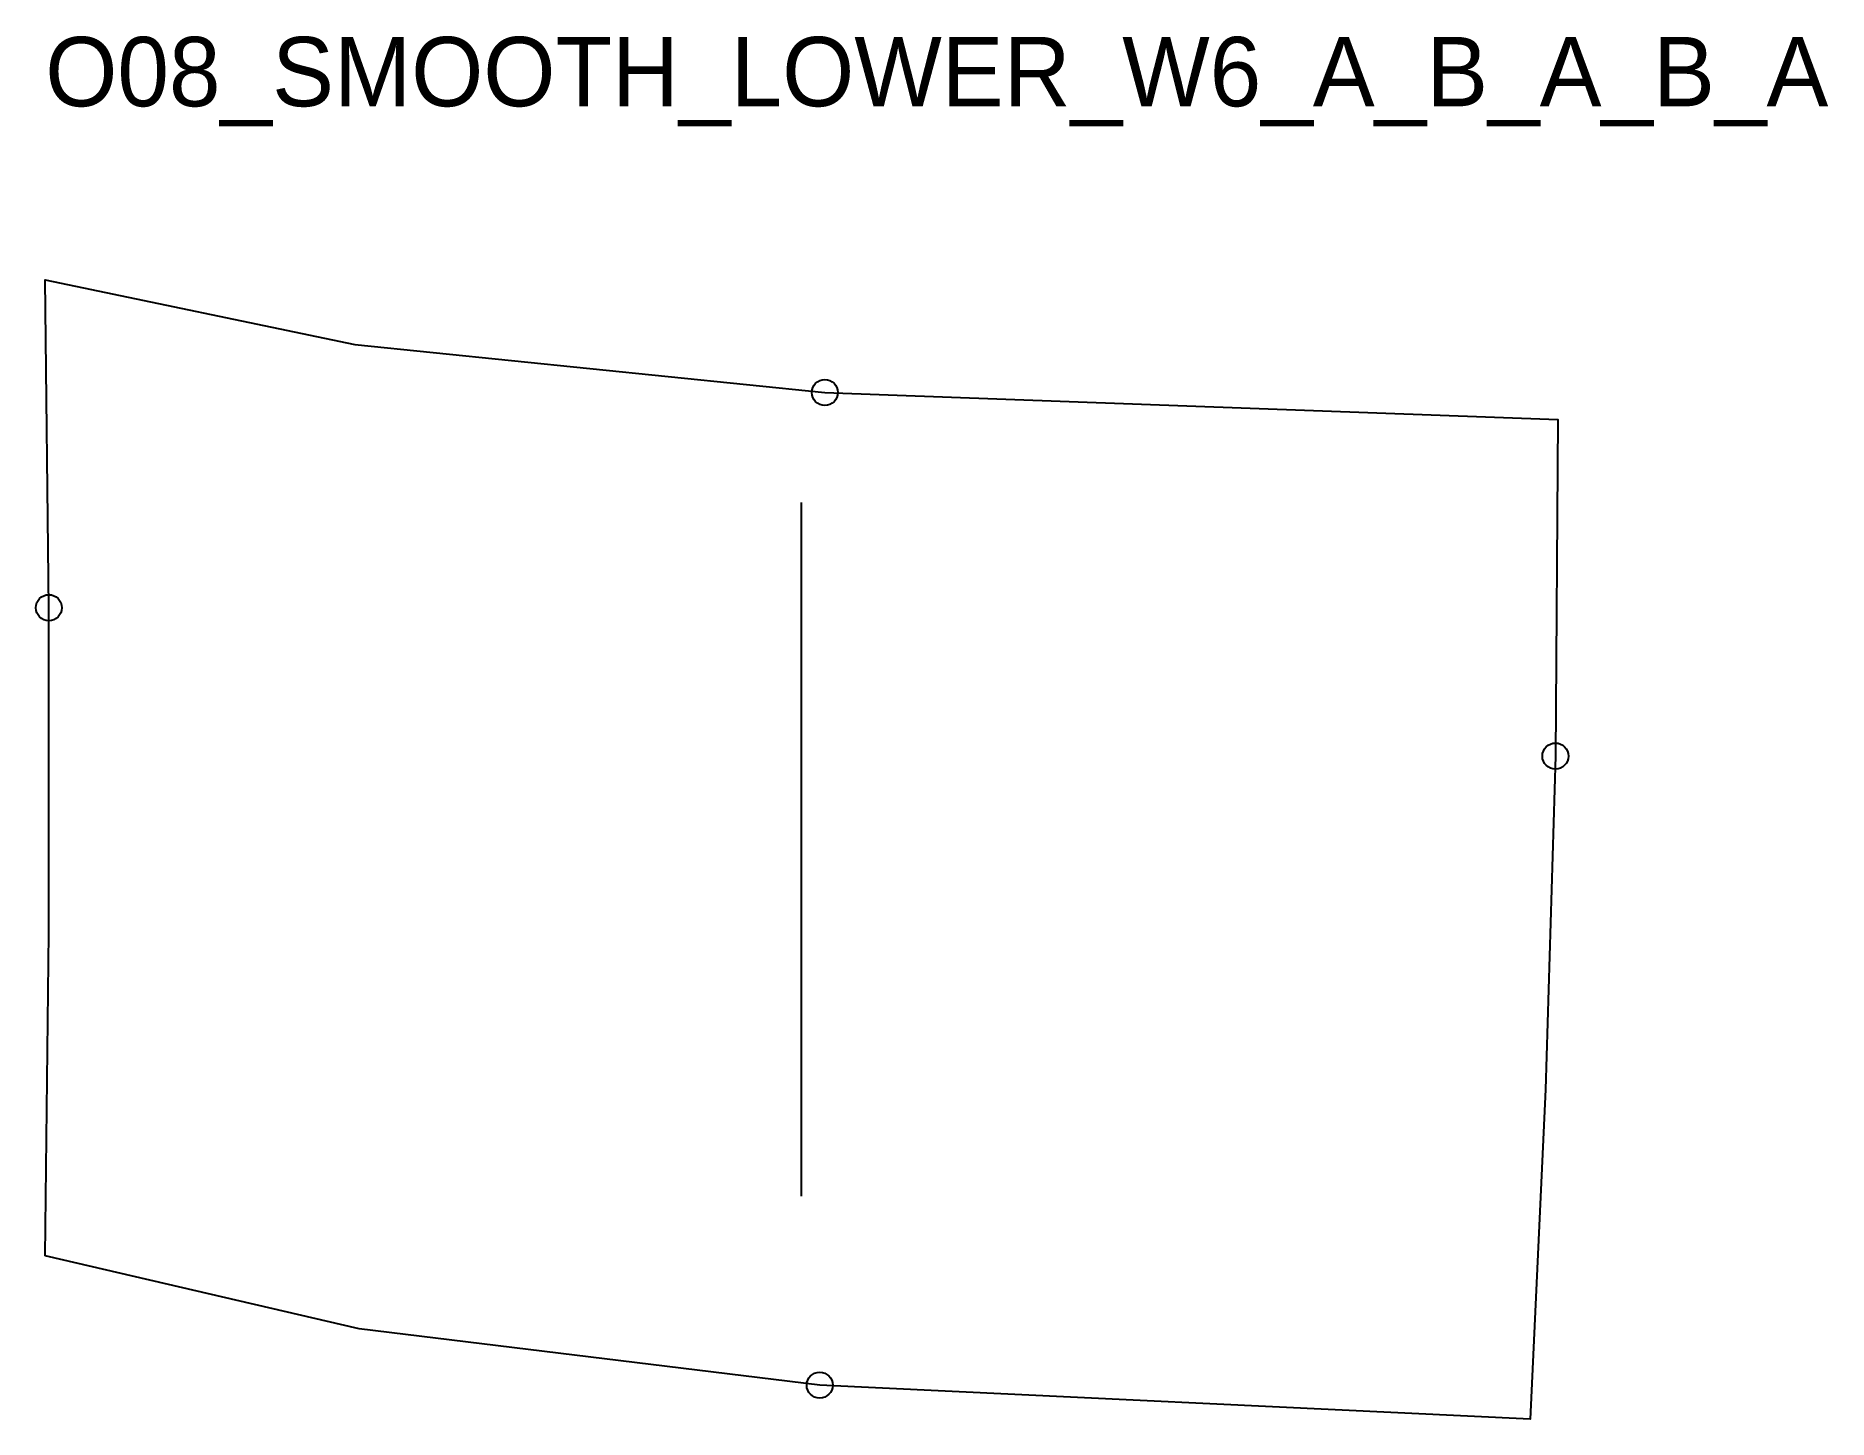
# Model space of a CAD drawing. Header units: millimetres. Extents: x -1 to 206, y -19 to 141.
import ezdxf

# ---------------------------------------------------------------- set-up
doc = ezdxf.new("R2010")
doc.units = ezdxf.units.MM
for name, color, linetype in [('CUT', 1, 'Continuous'), ('GRAIN', 3, 'Continuous'), ('ID', 7, 'Continuous'), ('NOTCH', 2, 'Continuous'), ('SEAM', 5, 'Continuous')]:
    doc.layers.add(name, color=color, linetype=linetype)

msp = doc.modelspace()

# ---------------------------------------------------------------- linework, layer by layer
at = {"layer": 'CUT'}
msp.add_lwpolyline([(0, 0), (0.41, 37.21), (0.41, 74.75), (0, 112.58), (35.72, 105.09), (89.94, 99.57), (174.52, 96.45), (174.23, 57.64), (173.07, 19.19), (171.32, -18.83), (89.35, -14.91), (36.23, -8.41), (0, 0)], close=True, dxfattribs=at)
at = {"layer": 'GRAIN'}
msp.add_line((87.26, 6.88), (87.26, 86.88), dxfattribs=at)
at = {"layer": 'NOTCH'}
for centre in [(89.94, 99.57), (0.41, 74.75), (174.23, 57.64), (89.35, -14.91)]:
    msp.add_circle(centre, 1.5, dxfattribs=at)
at = {"layer": 'SEAM'}
msp.add_lwpolyline([(0, 0), (0.41, 37.21), (0.41, 74.75), (0, 112.58), (35.72, 105.09), (89.94, 99.57), (174.52, 96.45), (174.23, 57.64), (173.07, 19.19), (171.32, -18.83), (89.35, -14.91), (36.23, -8.41)], close=True, dxfattribs=at)

# ---------------------------------------------------------------- texts
at = {"layer": 'ID'}
msp.add_text('O08_SMOOTH_LOWER_W6_A_B_A_B_A', height=8, dxfattribs=at).set_placement((0, 132.58))

doc.saveas('drawing.dxf')
